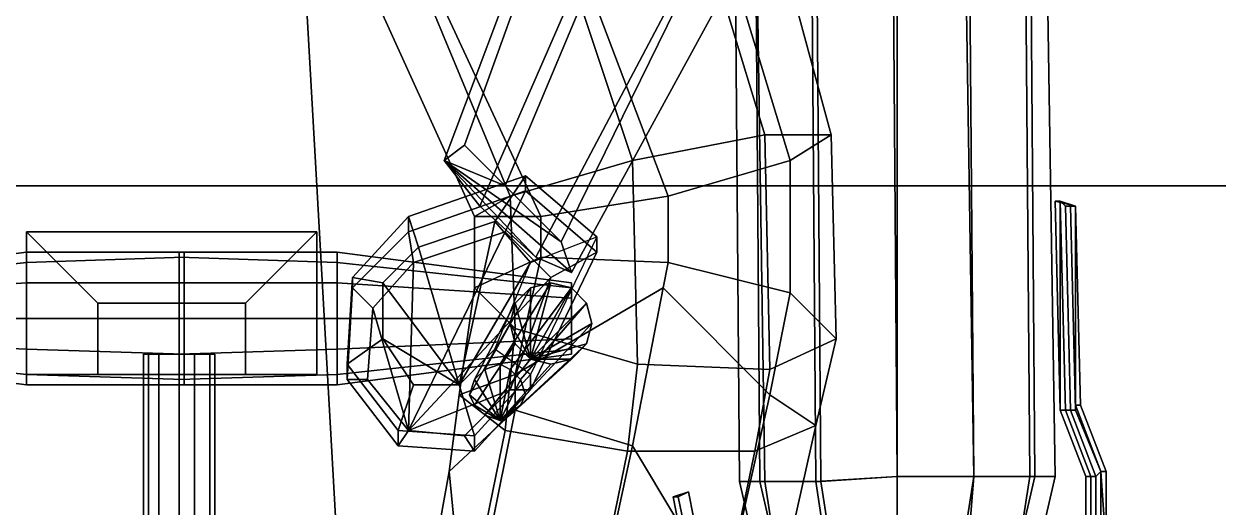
# Model space of a CAD drawing. Extents: x -2750 to 2751, y -1310 to 2918.
# Drawn here: x -171.5 to 63, y -311 to -216.2 of the extents above; entities that cross this region are included whole.
import ezdxf

# ---------------------------------------------------------------- set-up
doc = ezdxf.new("R2010")
doc.units = 0

msp = doc.modelspace()

# ---------------------------------------------------------------- linework, layer by layer
at = {"layer": '169123', "color": 1}
for points in [[(-32, -176, -213), (-28, -176, -228), (-26, -306, -228), (-31, -306, -213)], [(-28, -176, -197), (-32, -176, -213), (-31, -306, -213), (-27, -306, -197)], [(-28, -176, -228), (-16, -176, -240), (-15, -306, -240), (-26, -306, -228)], [(-17, -176, -186), (-28, -176, -197), (-27, -306, -197), (-16, -306, -186)], [(-1, -176, -181), (-17, -176, -186), (-16, -306, -186), (0, -305, -181)], [(-16, -176, -240), (0, -176, -244), (0, -305, -244), (-15, -306, -240)], [(13, -176, -185), (-1, -176, -181), (0, -305, -181), (15, -305, -185)], [(0, -176, -244), (14, -176, -239), (15, -305, -239), (0, -305, -244)], [(25, -176, -196), (13, -176, -185), (15, -305, -185), (26, -305, -196)], [(14, -176, -239), (26, -176, -227), (27, -305, -227), (15, -305, -239)], [(29, -176, -212), (25, -176, -196), (26, -305, -196), (31, -305, -212)], [(26, -176, -227), (29, -176, -212), (31, -305, -212), (27, -305, -227)], [(32, -251, -213), (31, -251, -212), (32, -292, -212), (32, -292, -213)], [(31, -251, -212), (32, -251, -211), (32, -292, -211), (32, -292, -212)], [(35, -252, -211), (32, -251, -211), (31, -251, -212), (35, -252, -211)], [(35, -252, -211), (31, -251, -212), (32, -251, -213), (35, -252, -211)], [(33, -252, -214), (32, -251, -213), (33, -292, -213), (34, -292, -214)], [(32, -251, -213), (32, -251, -213), (32, -292, -213), (33, -292, -213)], [(32, -251, -211), (32, -251, -210), (33, -292, -210), (32, -292, -211)], [(32, -251, -210), (33, -252, -210), (34, -292, -210), (33, -292, -210)], [(35, -252, -211), (33, -252, -210), (32, -251, -210), (35, -252, -211)], [(35, -252, -211), (32, -251, -210), (32, -251, -211), (35, -252, -211)], [(35, -252, -211), (32, -251, -213), (32, -251, -213), (35, -252, -211)], [(35, -252, -211), (32, -251, -213), (33, -252, -214), (35, -252, -211)], [(34, -252, -213), (33, -252, -214), (34, -292, -214), (35, -292, -213)], [(33, -252, -210), (34, -252, -210), (35, -292, -210), (34, -292, -210)], [(35, -252, -211), (34, -252, -210), (33, -252, -210), (35, -252, -211)], [(35, -252, -211), (33, -252, -214), (34, -252, -213), (35, -252, -211)], [(35, -252, -213), (34, -252, -213), (35, -292, -213), (35, -291, -213)], [(34, -252, -210), (35, -252, -211), (35, -291, -211), (35, -292, -210)], [(35, -252, -211), (34, -252, -213), (35, -252, -213), (35, -252, -211)], [(35, -252, -212), (35, -252, -213), (35, -291, -213), (36, -291, -212)], [(35, -252, -211), (35, -252, -212), (36, -291, -212), (35, -291, -211)], [(35, -252, -211), (35, -252, -213), (35, -252, -212), (35, -252, -211)], [(33, -292, -213), (32, -292, -213), (37, -305, -213), (38, -305, -213)], [(32, -292, -213), (32, -292, -212), (37, -305, -212), (37, -305, -213)], [(32, -292, -212), (32, -292, -211), (37, -305, -211), (37, -305, -212)], [(32, -292, -211), (33, -292, -210), (38, -305, -210), (37, -305, -211)], [(34, -292, -214), (33, -292, -213), (38, -305, -213), (39, -305, -213)], [(33, -292, -210), (34, -292, -210), (39, -305, -210), (38, -305, -210)], [(35, -292, -213), (34, -292, -214), (39, -305, -213), (40, -304, -213)], [(34, -292, -210), (35, -292, -210), (40, -304, -210), (39, -305, -210)], [(36, -291, -212), (35, -291, -213), (40, -304, -213), (41, -304, -212)], [(35, -291, -213), (35, -292, -213), (40, -304, -213)], [(35, -292, -210), (35, -291, -211), (40, -304, -211), (40, -304, -210)], [(35, -291, -211), (36, -291, -212), (41, -304, -212), (40, -304, -211)], [(40, -304, -213), (39, -305, -213), (39, -319, -213), (40, -319, -213)], [(39, -305, -210), (40, -304, -210), (40, -319, -210), (39, -319, -210)], [(41, -304, -212), (40, -304, -213), (41, -319, -213), (41, -319, -212)], [(40, -304, -213), (40, -304, -213), (40, -319, -213), (41, -319, -213)], [(40, -304, -210), (40, -304, -211), (41, -319, -211), (40, -319, -210)], [(40, -304, -211), (41, -304, -212), (41, -319, -212), (41, -319, -211)], [(-31, -306, -213), (-26, -306, -228), (-24, -319, -227), (-28, -319, -213)], [(-27, -306, -197), (-31, -306, -213), (-28, -319, -213), (-24, -319, -199)], [(-16, -306, -186), (-27, -306, -197), (-24, -319, -199), (-14, -319, -188)], [(-26, -306, -228), (-15, -306, -240), (-13, -319, -237), (-24, -319, -227)], [(0, -305, -181), (-16, -306, -186), (-14, -319, -188), (0, -319, -184)], [(-15, -306, -240), (0, -305, -244), (0, -319, -241), (-13, -319, -237)], [(0, -305, -244), (15, -305, -239), (14, -318, -237), (0, -319, -241)], [(15, -305, -185), (0, -305, -181), (0, -319, -184), (13, -318, -187)], [(26, -305, -196), (15, -305, -185), (13, -318, -187), (24, -318, -198)], [(15, -305, -239), (27, -305, -227), (24, -318, -226), (14, -318, -237)], [(27, -305, -227), (31, -305, -212), (28, -318, -212), (24, -318, -226)], [(31, -305, -212), (26, -305, -196), (24, -318, -198), (28, -318, -212)], [(38, -305, -213), (37, -305, -213), (37, -318, -213), (38, -318, -213)], [(37, -305, -213), (37, -305, -212), (37, -318, -212), (37, -318, -213)], [(37, -305, -212), (37, -305, -211), (37, -318, -211), (37, -318, -212)], [(37, -305, -211), (38, -305, -210), (38, -318, -210), (37, -318, -211)], [(39, -305, -213), (38, -305, -213), (38, -318, -213), (39, -319, -213)], [(38, -305, -210), (39, -305, -210), (39, -319, -210), (38, -318, -210)], [(-41, -308, -209), (-44, -309, -209), (-43, -314, -209), (-40, -313, -209)], [(-44, -309, -209), (-41, -308, -209), (-41, -308, -217), (-43, -309, -217)], [(-44, -309, -209), (-43, -309, -217), (-42, -314, -217), (-43, -314, -209)], [(-43, -309, -217), (-41, -308, -217), (-40, -313, -217), (-42, -314, -217)], [(-41, -308, -217), (-41, -308, -209), (-40, -313, -209), (-40, -313, -217)]]:
    msp.add_3dface(points, dxfattribs=at)
at = {"layer": '192891', "color": 1}
for points in [[(-185, -99, 469), (0, -99, 473), (0, -248, 439), (-182, -248, 435)], [(0, -99, 473), (185, -99, 469), (183, -248, 435), (0, -248, 439)], [(-121, -125, -236), (-210, -125, -212), (-207, -248, -213), (-114, -248, -237)], [(0, -125, -242), (-121, -125, -236), (-114, -248, -237), (0, -248, -242)], [(122, -125, -236), (0, -125, -242), (0, -248, -242), (115, -248, -237)], [(-114, -248, -237), (-207, -248, -213), (-204, -372, -217), (-107, -372, -239)], [(-182, -248, 435), (0, -248, 439), (0, -372, 379), (-179, -372, 374)], [(0, -248, -242), (-114, -248, -237), (-107, -372, -239), (0, -372, -244)], [(0, -248, 439), (183, -248, 435), (180, -372, 374), (0, -372, 379)], [(115, -248, -237), (0, -248, -242), (0, -372, -244), (108, -372, -239)]]:
    msp.add_3dface(points, dxfattribs=at)
at = {"layer": '64861', "color": 1}
for points in [[(-52, -243, 2), (-26, -238, 1), (-69, -97, 7), (-99, -102, 3)], [(-26, -238, 1), (-13, -238, -24), (-51, -98, -32), (-69, -97, 7)], [(-13, -238, -24), (-21, -243, -60), (-64, -102, -86), (-51, -98, -32)], [(-142, -106, -32), (-178, -102, 3), (-225, -243, 2), (-202, -250, -22)], [(-76, -250, -22), (-52, -243, 2), (-99, -102, 3), (-136, -106, -32)], [(-21, -243, -60), (-45, -250, -84), (-100, -105, -122), (-64, -102, -86)], [(-177, -105, -122), (-139, -106, -120), (-207, -254, -83), (-233, -250, -84)], [(-45, -250, -84), (-70, -254, -83), (-139, -106, -120), (-100, -105, -122)], [(-139, -106, -120), (-129, -109, -86), (-194, -254, -57), (-207, -254, -83)], [(-129, -109, -86), (-142, -106, -32), (-202, -250, -22), (-194, -254, -57)], [(-70, -254, -83), (-83, -254, -57), (-149, -109, -86), (-139, -106, -120)], [(-83, -254, -57), (-76, -250, -22), (-136, -106, -32), (-149, -109, -86)], [(-85, -240, 87), (-89, -243, 128), (-72, -198, 89), (-68, -193, 42)], [(-77, -248, 86), (-85, -240, 87), (-68, -193, 42), (-56, -198, 40)], [(-89, -243, 128), (-82, -252, 136), (-61, -204, 99), (-72, -198, 89)], [(-66, -259, 93), (-77, -248, 86), (-56, -198, 40), (-40, -206, 48)], [(-82, -252, 136), (-71, -262, 133), (-44, -211, 95), (-61, -204, 99)], [(-64, -265, 114), (-66, -259, 93), (-40, -206, 48), (-35, -212, 73)], [(-71, -262, 133), (-64, -265, 114), (-35, -212, 73), (-44, -211, 95)], [(-51, -283, -1), (-25, -284, -2), (-26, -238, 1), (-52, -243, 2)], [(-25, -284, -2), (-12, -278, -28), (-13, -238, -24), (-26, -238, 1)], [(-12, -278, -28), (-21, -269, -63), (-21, -243, -60), (-13, -238, -24)], [(-89, -243, 128), (-85, -240, 87), (-77, -248, 86), (-89, -243, 128)], [(-89, -243, 128), (-77, -248, 86), (-66, -259, 93), (-89, -243, 128)], [(-89, -243, 128), (-66, -259, 93), (-64, -265, 114), (-89, -243, 128)], [(-89, -243, 128), (-64, -265, 114), (-71, -262, 133), (-89, -243, 128)], [(-89, -243, 128), (-71, -262, 133), (-82, -252, 136), (-89, -243, 128)], [(-75, -276, -25), (-51, -283, -1), (-52, -243, 2), (-76, -250, -22)], [(-21, -269, -63), (-45, -263, -86), (-45, -250, -84), (-21, -243, -60)], [(-73, -246, 108), (-96, -254, 111), (-94, -260, 122), (-79, -255, 120)], [(-73, -249, 98), (-96, -257, 102), (-96, -254, 111), (-73, -246, 108)], [(-59, -258, 113), (-73, -246, 108), (-79, -255, 120), (-72, -263, 123)], [(-59, -261, 103), (-73, -249, 98), (-73, -246, 108), (-59, -258, 113)], [(-77, -257, 94), (-95, -263, 97), (-96, -257, 102), (-73, -249, 98)], [(-83, -268, -59), (-75, -276, -25), (-76, -250, -22), (-83, -254, -57)], [(-68, -266, 98), (-77, -257, 94), (-73, -249, 98), (-59, -261, 103)], [(-45, -263, -86), (-70, -262, -85), (-70, -254, -83), (-45, -250, -84)], [(-96, -254, 111), (-107, -266, 116), (-101, -267, 125), (-94, -260, 122)], [(-96, -257, 102), (-107, -268, 107), (-107, -266, 116), (-96, -254, 111)], [(-86, -287, 134), (-79, -255, 120), (-94, -260, 122), (-86, -287, 134)], [(-86, -287, 134), (-72, -263, 123), (-79, -255, 120), (-86, -287, 134)], [(-70, -262, -85), (-83, -268, -59), (-83, -254, -57), (-70, -254, -83)], [(-95, -263, 97), (-103, -272, 101), (-107, -268, 107), (-96, -257, 102)], [(-96, -296, 112), (-95, -263, 97), (-77, -257, 94), (-96, -296, 112)], [(-96, -296, 112), (-77, -257, 94), (-68, -266, 98), (-96, -296, 112)], [(-86, -287, 134), (-94, -260, 122), (-101, -267, 125), (-86, -287, 134)], [(-72, -288, 115), (-59, -261, 103), (-59, -258, 113), (-72, -285, 125)], [(-75, -285, -93), (-86, -289, -67), (-83, -268, -59), (-70, -262, -85)], [(-76, -288, 108), (-68, -266, 98), (-59, -261, 103), (-72, -288, 115)], [(-46, -268, -88), (-75, -285, -93), (-70, -262, -85), (-45, -263, -86)], [(-96, -296, 112), (-103, -272, 101), (-95, -263, 97), (-96, -296, 112)], [(-86, -287, 134), (-79, -280, 131), (-72, -263, 123), (-86, -287, 134)], [(-25, -289, -71), (-46, -268, -88), (-45, -263, -86), (-21, -269, -63)], [(-107, -266, 116), (-108, -283, 124), (-101, -278, 130), (-101, -267, 125)], [(-107, -268, 107), (-108, -286, 114), (-108, -283, 124), (-107, -266, 116)], [(-86, -287, 134), (-101, -267, 125), (-101, -278, 130), (-86, -287, 134)], [(-96, -296, 112), (-68, -266, 98), (-76, -288, 108), (-96, -296, 112)], [(-103, -272, 101), (-104, -286, 107), (-108, -286, 114), (-107, -268, 107)], [(-86, -289, -67), (-77, -296, -32), (-75, -276, -25), (-83, -268, -59)], [(-52, -299, -101), (-75, -292, -94), (-75, -285, -93), (-46, -268, -88)], [(-34, -329, -93), (-52, -299, -101), (-46, -268, -88), (-25, -289, -71)], [(-16, -295, -37), (-25, -289, -71), (-21, -269, -63), (-12, -278, -28)], [(-96, -296, 112), (-104, -286, 107), (-103, -272, 101), (-96, -296, 112)], [(-77, -296, -32), (-53, -300, -9), (-51, -283, -1), (-75, -276, -25)], [(-108, -283, 124), (-98, -296, 130), (-95, -287, 134), (-101, -278, 130)], [(-86, -287, 134), (-101, -278, 130), (-95, -287, 134), (-86, -287, 134)], [(-28, -300, -11), (-16, -295, -37), (-12, -278, -28), (-25, -284, -2)], [(-83, -297, 130), (-72, -285, 125), (-79, -280, 131), (-86, -287, 134)], [(-108, -286, 114), (-98, -299, 120), (-98, -296, 130), (-108, -283, 124)], [(-53, -300, -9), (-28, -300, -11), (-25, -284, -2), (-51, -283, -1)], [(-104, -286, 107), (-96, -296, 112), (-98, -299, 120), (-108, -286, 114)], [(-75, -292, -94), (-88, -304, -73), (-86, -289, -67), (-75, -285, -93)], [(-83, -300, 120), (-72, -288, 115), (-72, -285, 125), (-83, -297, 130)], [(-98, -296, 130), (-83, -297, 130), (-86, -287, 134), (-95, -287, 134)], [(-96, -296, 112), (-76, -288, 108), (-85, -297, 112), (-96, -296, 112)], [(-85, -297, 112), (-76, -288, 108), (-72, -288, 115), (-83, -300, 120)], [(-88, -304, -73), (-85, -335, -51), (-77, -296, -32), (-86, -289, -67)], [(-27, -344, -62), (-34, -329, -93), (-25, -289, -71), (-16, -295, -37)], [(-97, -401, -146), (-107, -409, -124), (-88, -304, -73), (-75, -292, -94)], [(-75, -405, -150), (-97, -401, -146), (-75, -292, -94), (-52, -299, -101)], [(-39, -353, -38), (-27, -344, -62), (-16, -295, -37), (-28, -300, -11)], [(-98, -299, 120), (-83, -300, 120), (-83, -297, 130), (-98, -296, 130)], [(-96, -296, 112), (-85, -297, 112), (-83, -300, 120), (-98, -299, 120)], [(-85, -335, -51), (-63, -349, -33), (-53, -300, -9), (-77, -296, -32)], [(-54, -417, -134), (-75, -405, -150), (-52, -299, -101), (-34, -329, -93)], [(-63, -349, -33), (-39, -353, -38), (-28, -300, -11), (-53, -300, -9)], [(-107, -409, -124), (-100, -423, -97), (-85, -335, -51), (-88, -304, -73)]]:
    msp.add_3dface(points, dxfattribs=at)
at = {"layer": '83657', "color": 1}
for points in [[(-114, -285, 64), (-171, -285, 64), (-171, -257, 64), (-114, -257, 64)], [(-171, -285, 64), (-157, -285, 120), (-157, -271, 120), (-171, -257, 64)], [(-128, -271, 120), (-114, -257, 64), (-171, -257, 64), (-157, -271, 120)], [(-128, -285, 120), (-114, -285, 64), (-114, -257, 64), (-128, -271, 120)], [(-217, -268, 62), (-217, -267, 66), (-171, -261, 66), (-171, -263, 60)], [(-217, -267, 66), (-217, -268, 70), (-171, -263, 72), (-171, -261, 66)], [(-171, -274, 79), (-171, -263, 60), (-171, -261, 66), (-171, -274, 79)], [(-171, -274, 79), (-171, -261, 66), (-171, -263, 72), (-171, -274, 79)], [(-171, -263, 60), (-171, -261, 66), (-140, -261, 66), (-140, -262, 59)], [(-171, -261, 66), (-171, -263, 72), (-140, -262, 73), (-140, -261, 66)], [(-171, -267, 55), (-171, -263, 60), (-140, -262, 59), (-140, -267, 54)], [(-171, -263, 72), (-171, -267, 77), (-140, -267, 78), (-140, -262, 73)], [(-141, -262, 59), (-141, -261, 66), (-110, -261, 66), (-110, -263, 60)], [(-141, -261, 66), (-141, -262, 73), (-110, -263, 72), (-110, -261, 66)], [(-141, -267, 54), (-141, -262, 59), (-110, -263, 60), (-110, -267, 55)], [(-141, -262, 73), (-141, -267, 78), (-110, -267, 77), (-110, -263, 72)], [(-110, -263, 60), (-110, -261, 66), (-64, -267, 66), (-64, -268, 62)], [(-110, -261, 66), (-110, -263, 72), (-64, -268, 70), (-64, -267, 66)], [(-110, -267, 77), (-110, -263, 72), (-110, -261, 66), (-110, -267, 77)], [(-110, -267, 77), (-110, -261, 66), (-110, -263, 60), (-110, -267, 77)], [(-217, -270, 60), (-217, -268, 62), (-171, -263, 60), (-171, -267, 55)], [(-217, -268, 70), (-217, -270, 72), (-171, -267, 77), (-171, -263, 72)], [(-171, -274, 79), (-171, -267, 55), (-171, -263, 60), (-171, -274, 79)], [(-171, -274, 79), (-171, -263, 72), (-171, -267, 77), (-171, -274, 79)], [(-110, -267, 55), (-110, -263, 60), (-64, -268, 62), (-64, -270, 60)], [(-110, -263, 72), (-110, -267, 77), (-64, -270, 72), (-64, -268, 70)], [(-110, -267, 77), (-110, -263, 60), (-110, -267, 55), (-110, -267, 77)], [(-217, -274, 59), (-217, -270, 60), (-171, -267, 55), (-171, -274, 53)], [(-217, -270, 72), (-217, -274, 73), (-171, -274, 79), (-171, -267, 77)], [(-171, -274, 79), (-171, -274, 53), (-171, -267, 55), (-171, -274, 79)], [(-171, -274, 53), (-171, -267, 55), (-140, -267, 54), (-140, -274, 53)], [(-171, -267, 77), (-171, -274, 79), (-140, -274, 79), (-140, -267, 78)], [(-141, -274, 53), (-141, -267, 54), (-110, -267, 55), (-110, -274, 53)], [(-141, -267, 78), (-141, -274, 79), (-110, -274, 79), (-110, -267, 77)], [(-110, -274, 53), (-110, -267, 55), (-64, -270, 60), (-64, -274, 59)], [(-110, -267, 77), (-110, -274, 79), (-64, -274, 73), (-64, -270, 72)], [(-110, -267, 77), (-110, -267, 55), (-110, -274, 53), (-110, -267, 77)], [(-110, -267, 77), (-110, -274, 53), (-110, -280, 55), (-110, -267, 77)], [(-110, -267, 77), (-110, -280, 55), (-110, -285, 60), (-110, -267, 77)], [(-110, -267, 77), (-110, -285, 60), (-110, -287, 66), (-110, -267, 77)], [(-110, -267, 77), (-110, -287, 66), (-110, -285, 72), (-110, -267, 77)], [(-110, -267, 77), (-110, -285, 72), (-110, -280, 77), (-110, -267, 77)], [(-110, -267, 77), (-110, -280, 77), (-110, -274, 79), (-110, -267, 77)], [(-68, -267, 67), (-72, -268, 67), (-81, -284, 126), (-78, -283, 126)], [(-64, -268, 67), (-68, -267, 67), (-78, -283, 126), (-76, -284, 126)], [(-72, -282, 67), (-72, -268, 67), (-68, -267, 67), (-72, -282, 67)], [(-72, -282, 67), (-68, -267, 67), (-64, -268, 67), (-72, -282, 67)], [(-64, -274, 73), (-64, -268, 62), (-64, -267, 66), (-64, -274, 73)], [(-64, -274, 73), (-64, -267, 66), (-64, -268, 70), (-64, -274, 73)], [(-72, -268, 67), (-75, -271, 67), (-83, -286, 126), (-81, -284, 126)], [(-61, -271, 67), (-64, -268, 67), (-76, -284, 126), (-74, -286, 126)], [(-72, -282, 67), (-75, -271, 67), (-72, -268, 67), (-72, -282, 67)], [(-72, -282, 67), (-64, -268, 67), (-61, -271, 67), (-72, -282, 67)], [(-64, -274, 73), (-64, -270, 60), (-64, -268, 62), (-64, -274, 73)], [(-64, -274, 73), (-64, -268, 70), (-64, -270, 72), (-64, -274, 73)], [(-157, -285, 120), (-128, -285, 120), (-128, -271, 120), (-157, -271, 120)], [(-75, -271, 67), (-76, -275, 67), (-84, -289, 126), (-83, -286, 126)], [(-72, -282, 67), (-76, -275, 67), (-75, -271, 67), (-72, -282, 67)], [(-60, -275, 67), (-61, -271, 67), (-74, -286, 126), (-73, -289, 126)], [(-72, -282, 67), (-61, -271, 67), (-60, -275, 67), (-72, -282, 67)], [(-64, -274, 73), (-64, -274, 59), (-64, -270, 60), (-64, -274, 73)], [(-217, -274, 73), (-217, -278, 72), (-171, -280, 77), (-171, -274, 79)], [(-217, -278, 60), (-217, -274, 59), (-171, -274, 53), (-171, -280, 55)], [(-171, -274, 79), (-171, -280, 77), (-171, -285, 72), (-171, -274, 79)], [(-171, -274, 79), (-171, -285, 72), (-171, -287, 66), (-171, -274, 79)], [(-171, -274, 79), (-171, -287, 66), (-171, -285, 60), (-171, -274, 79)], [(-171, -274, 79), (-171, -285, 60), (-171, -280, 55), (-171, -274, 79)], [(-171, -274, 79), (-171, -280, 55), (-171, -274, 53), (-171, -274, 79)], [(-171, -274, 79), (-171, -280, 77), (-140, -281, 78), (-140, -274, 79)], [(-171, -280, 55), (-171, -274, 53), (-140, -274, 53), (-140, -281, 54)], [(-141, -274, 79), (-141, -281, 78), (-110, -280, 77), (-110, -274, 79)], [(-141, -281, 54), (-141, -274, 53), (-110, -274, 53), (-110, -280, 55)], [(-110, -274, 79), (-110, -280, 77), (-64, -278, 72), (-64, -274, 73)], [(-110, -280, 55), (-110, -274, 53), (-64, -274, 59), (-64, -278, 60)], [(-64, -274, 73), (-64, -278, 72), (-64, -280, 70), (-64, -274, 73)], [(-64, -274, 73), (-64, -280, 70), (-64, -281, 66), (-64, -274, 73)], [(-64, -274, 73), (-64, -281, 66), (-64, -280, 62), (-64, -274, 73)], [(-64, -274, 73), (-64, -280, 62), (-64, -278, 60), (-64, -274, 73)], [(-64, -274, 73), (-64, -278, 60), (-64, -274, 59), (-64, -274, 73)], [(-76, -275, 67), (-75, -279, 67), (-83, -291, 126), (-84, -289, 126)], [(-72, -282, 67), (-75, -279, 67), (-76, -275, 67), (-72, -282, 67)], [(-61, -279, 67), (-60, -275, 67), (-73, -289, 126), (-74, -291, 126)], [(-72, -282, 67), (-60, -275, 67), (-61, -279, 67), (-72, -282, 67)], [(-217, -278, 72), (-217, -280, 70), (-171, -285, 72), (-171, -280, 77)], [(-217, -280, 62), (-217, -278, 60), (-171, -280, 55), (-171, -285, 60)], [(-110, -280, 77), (-110, -285, 72), (-64, -280, 70), (-64, -278, 72)], [(-110, -285, 60), (-110, -280, 55), (-64, -278, 60), (-64, -280, 62)], [(-75, -279, 67), (-72, -282, 67), (-81, -293, 126), (-83, -291, 126)], [(-64, -282, 67), (-61, -279, 67), (-74, -291, 126), (-76, -293, 126)], [(-72, -282, 67), (-61, -279, 67), (-64, -282, 67), (-72, -282, 67)], [(-217, -280, 70), (-217, -281, 66), (-171, -287, 66), (-171, -285, 72)], [(-217, -281, 66), (-217, -280, 62), (-171, -285, 60), (-171, -287, 66)], [(-171, -280, 77), (-171, -285, 72), (-140, -286, 73), (-140, -281, 78)], [(-171, -285, 60), (-171, -280, 55), (-140, -281, 54), (-140, -286, 59)], [(-147, -410, 73), (-148, -410, 77), (-148, -281, 77), (-147, -281, 73)], [(-148, -410, 77), (-147, -410, 80), (-147, -281, 80), (-148, -281, 77)], [(-141, -281, 84), (-147, -281, 73), (-148, -281, 77), (-141, -281, 84)], [(-141, -281, 84), (-148, -281, 77), (-147, -281, 80), (-141, -281, 84)], [(-145, -410, 71), (-147, -410, 73), (-147, -281, 73), (-145, -281, 71)], [(-147, -410, 80), (-145, -410, 83), (-145, -281, 83), (-147, -281, 80)], [(-141, -281, 84), (-145, -281, 71), (-147, -281, 73), (-141, -281, 84)], [(-141, -281, 84), (-147, -281, 80), (-145, -281, 83), (-141, -281, 84)], [(-141, -410, 70), (-145, -410, 71), (-145, -281, 71), (-141, -281, 70)], [(-145, -410, 83), (-141, -410, 84), (-141, -281, 84), (-145, -281, 83)], [(-141, -281, 84), (-141, -281, 70), (-145, -281, 71), (-141, -281, 84)], [(-141, -281, 78), (-141, -286, 73), (-110, -285, 72), (-110, -280, 77)], [(-141, -286, 59), (-141, -281, 54), (-110, -280, 55), (-110, -285, 60)], [(-141, -410, 84), (-138, -410, 83), (-138, -281, 83), (-141, -281, 84)], [(-138, -410, 71), (-141, -410, 70), (-141, -281, 70), (-138, -281, 71)], [(-141, -281, 84), (-138, -281, 83), (-135, -281, 80), (-141, -281, 84)], [(-141, -281, 84), (-135, -281, 80), (-134, -281, 77), (-141, -281, 84)], [(-141, -281, 84), (-134, -281, 77), (-135, -281, 73), (-141, -281, 84)], [(-141, -281, 84), (-135, -281, 73), (-138, -281, 71), (-141, -281, 84)], [(-141, -281, 84), (-138, -281, 71), (-141, -281, 70), (-141, -281, 84)], [(-138, -410, 83), (-135, -410, 80), (-135, -281, 80), (-138, -281, 83)], [(-135, -410, 73), (-138, -410, 71), (-138, -281, 71), (-135, -281, 73)], [(-135, -410, 80), (-134, -410, 77), (-134, -281, 77), (-135, -281, 80)], [(-134, -410, 77), (-135, -410, 73), (-135, -281, 73), (-134, -281, 77)], [(-110, -285, 72), (-110, -287, 66), (-64, -281, 66), (-64, -280, 70)], [(-110, -287, 66), (-110, -285, 60), (-64, -280, 62), (-64, -281, 66)], [(-72, -282, 67), (-68, -283, 67), (-78, -294, 126), (-81, -293, 126)], [(-78, -294, 126), (-78, -283, 126), (-81, -284, 126), (-78, -294, 126)], [(-68, -283, 67), (-64, -282, 67), (-76, -293, 126), (-78, -294, 126)], [(-78, -294, 126), (-76, -284, 126), (-78, -283, 126), (-78, -294, 126)], [(-72, -282, 67), (-64, -282, 67), (-68, -283, 67), (-72, -282, 67)], [(-157, -285, 120), (-171, -285, 64), (-114, -285, 64), (-128, -285, 120)], [(-171, -285, 72), (-171, -287, 66), (-140, -287, 66), (-140, -286, 73)], [(-171, -287, 66), (-171, -285, 60), (-140, -286, 59), (-140, -287, 66)], [(-141, -286, 73), (-141, -287, 66), (-110, -287, 66), (-110, -285, 72)], [(-141, -287, 66), (-141, -286, 59), (-110, -285, 60), (-110, -287, 66)], [(-78, -294, 126), (-83, -286, 126), (-84, -289, 126), (-78, -294, 126)], [(-78, -294, 126), (-81, -284, 126), (-83, -286, 126), (-78, -294, 126)], [(-78, -294, 126), (-74, -286, 126), (-76, -284, 126), (-78, -294, 126)], [(-78, -294, 126), (-73, -289, 126), (-74, -286, 126), (-78, -294, 126)], [(-78, -294, 126), (-84, -289, 126), (-83, -291, 126), (-78, -294, 126)], [(-78, -294, 126), (-74, -291, 126), (-73, -289, 126), (-78, -294, 126)], [(-78, -294, 126), (-83, -291, 126), (-81, -293, 126), (-78, -294, 126)], [(-78, -294, 126), (-76, -293, 126), (-74, -291, 126), (-78, -294, 126)]]:
    msp.add_3dface(points, dxfattribs=at)

doc.saveas('drawing.dxf')
